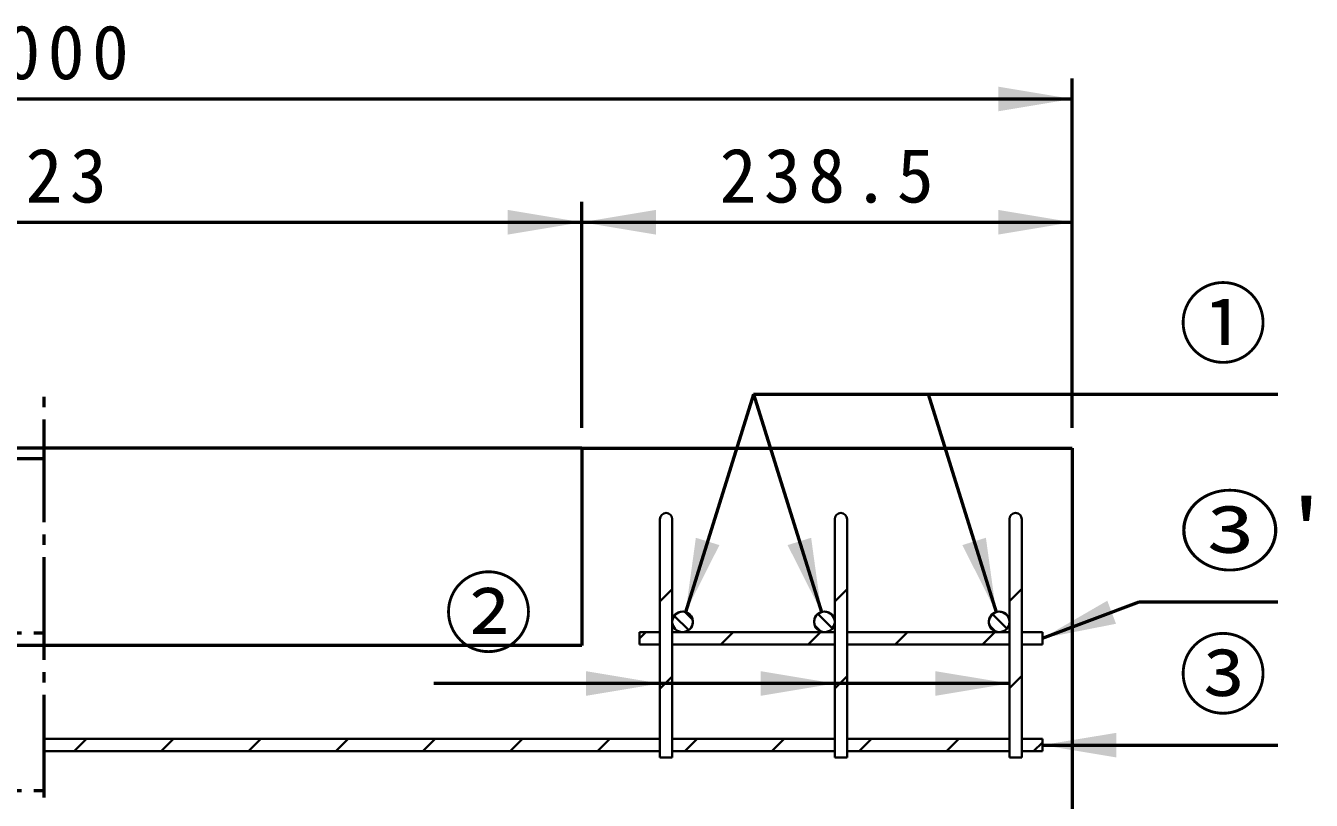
# Model space of a CAD drawing. Units: millimetres, scale not verified. Extents: x 100 to 4105, y 100 to 2870.
# Drawn here: x 2505 to 3130, y 1315 to 1692 of the extents above; entities that cross this region are included whole.
import ezdxf
from ezdxf.enums import TextEntityAlignment as Align

# ---------------------------------------------------------------- set-up
doc = ezdxf.new("R2010")
doc.units = ezdxf.units.MM
doc.header["$LTSCALE"] = 5
doc.linetypes.add('USER1', pattern=[13.4, 10, -1.2, 1, -1.2])
doc.linetypes.add('USER2', pattern=[2.2, 1, -1.2])
doc.layers.add('V-nasSTD', color=7, linetype='Continuous', lineweight=35)
doc.styles.add('ＭＳ ゴシック', font='')
doc.styles.get('ＭＳ ゴシック').set_extended_font_data('MS Gothic')

msp = doc.modelspace()

# ---------------------------------------------------------------- hatches: boundary and pattern name
at = {"layer": 'V-nasSTD'}
for points in [[(2978.106, 1650.244), (3014.106, 1656.244), (2978.106, 1662.244)], [(2739.606, 1590.244), (2775.606, 1596.244), (2739.606, 1602.244)], [(2811.606, 1602.244), (2775.606, 1596.244), (2811.606, 1590.244)], [(2978.106, 1590.244), (3014.106, 1596.244), (2978.106, 1602.244)], [(2836.796, 1440.89), (2842.525, 1439.106), (2826.092, 1406.518), (2831.068, 1442.674)], [(2875.686, 1439.106), (2881.415, 1440.89), (2887.143, 1442.674), (2892.119, 1406.518)], [(2960.686, 1439.106), (2966.415, 1440.89), (2972.143, 1442.674), (2977.119, 1406.518)], [(3033.299, 1406.423), (3035.412, 1400.807), (2999.606, 1393.744), (3031.186, 1412.038)], [(2777.606, 1365.744), (2813.606, 1371.744), (2777.606, 1377.744)], [(2862.606, 1365.744), (2898.606, 1371.744), (2862.606, 1377.744)], [(2947.606, 1365.744), (2983.606, 1371.744), (2947.606, 1377.744)], [(3035.606, 1347.744), (2999.606, 1341.744), (3035.606, 1335.744)]]:
    msp.add_hatch(color=256, dxfattribs=at).paths.add_polyline_path(points)

# ---------------------------------------------------------------- linework, layer by layer
at = {"layer": 'V-nasSTD', "lineweight": 50}
for p, q in [((3014.106, 1496.244), (3014.106, 1666.244)), ((2014.106, 1656.244), (3014.106, 1656.244)), ((2775.606, 1496.244), (2775.606, 1606.244)), ((2252.606, 1596.244), (2775.606, 1596.244)), ((2775.606, 1596.244), (3014.106, 1596.244)), ((2859.106, 1512.527), (2826.092, 1406.518)), ((2859.106, 1512.527), (2892.119, 1406.518)), ((2859.106, 1512.527), (3114.106, 1512.527)), ((2944.106, 1512.527), (2977.119, 1406.518)), ((2775.606, 1486.244), (2252.606, 1486.244)), ((2775.606, 1486.244), (3014.106, 1486.244)), ((2775.606, 1486.244), (2775.606, 1390.244)), ((3014.106, 1486.244), (3014.106, 1301.244)), ((2252.606, 1481.244), (2514.106, 1481.244)), ((2999.606, 1393.744), (3046.636, 1411.441)), ((3046.636, 1411.441), (3114.106, 1411.441)), ((2775.606, 1390.244), (2252.606, 1390.244)), ((2983.606, 1371.744), (2703.606, 1371.744)), ((2999.606, 1341.744), (3114.106, 1341.744))]:
    msp.add_line(p, q, dxfattribs=at)
at = {"layer": 'V-nasSTD', "linetype": 'USER1', "lineweight": 50}
msp.add_line((2514.106, 445.244), (2514.106, 1511.244), dxfattribs=at)
at = {"layer": 'V-nasSTD'}
for p, q in [((2813.606, 1451.744), (2813.606, 1335.744)), ((2813.606, 1451.744), (2813.606, 1404.744)), ((2819.606, 1451.744), (2819.606, 1335.744)), ((2819.606, 1409.744), (2819.606, 1451.744)), ((2819.606, 1409.744), (2819.606, 1451.744)), ((2898.606, 1451.744), (2898.606, 1335.744)), ((2898.606, 1451.744), (2898.606, 1438.822)), ((2904.606, 1451.744), (2904.606, 1335.744)), ((2904.606, 1404.744), (2904.606, 1451.744)), ((2904.606, 1404.744), (2904.606, 1451.744)), ((2983.606, 1451.744), (2983.606, 1335.744)), ((2983.606, 1451.744), (2983.606, 1438.822)), ((2989.606, 1451.744), (2989.606, 1335.744)), ((2989.606, 1404.744), (2989.606, 1451.744)), ((2989.606, 1404.744), (2989.606, 1451.744)), ((2898.606, 1438.822), (2898.606, 1409.744)), ((2898.606, 1438.822), (2898.606, 1409.744)), ((2983.606, 1438.822), (2983.606, 1409.744)), ((2983.606, 1438.822), (2983.606, 1409.744)), ((2813.606, 1411.575), (2819.606, 1417.575)), ((2898.606, 1411.722), (2904.606, 1417.722)), ((2983.606, 1411.869), (2989.606, 1417.869)), ((2820.587, 1404.719), (2827.58, 1397.725)), ((2825.77, 1406.607), (2829.468, 1402.909)), ((2890.419, 1405.597), (2897.459, 1398.558)), ((2898.606, 1404.744), (2898.606, 1335.744)), ((2975.339, 1405.53), (2982.391, 1398.478)), ((2983.606, 1404.744), (2983.606, 1335.744)), ((2813.606, 1396.744), (2803.606, 1396.744)), ((2803.606, 1396.744), (2803.606, 1390.744)), ((2813.606, 1396.744), (2803.606, 1396.744)), ((2803.606, 1396.744), (2803.606, 1393.744)), ((2803.606, 1393.575), (2806.775, 1396.744)), ((2813.606, 1396.744), (2803.606, 1396.744)), ((2803.606, 1396.744), (2803.606, 1393.744)), ((2813.606, 1398.744), (2813.606, 1344.744)), ((2813.606, 1398.744), (2813.606, 1344.744)), ((2819.606, 1344.744), (2819.606, 1398.744)), ((2819.606, 1344.744), (2819.606, 1398.744)), ((2898.606, 1396.744), (2819.606, 1396.744)), ((2819.606, 1396.744), (2898.606, 1396.744)), ((2891.532, 1396.744), (2826.66, 1396.744)), ((2843.201, 1390.744), (2849.201, 1396.744)), ((2885.628, 1390.744), (2891.628, 1396.744)), ((2888.905, 1400.04), (2891.902, 1397.044)), ((2898.606, 1335.744), (2898.606, 1398.744)), ((2898.606, 1398.744), (2898.606, 1344.744)), ((2898.606, 1398.744), (2898.606, 1344.744)), ((2898.606, 1396.744), (2898.606, 1390.744)), ((2904.606, 1344.744), (2904.606, 1398.744)), ((2904.606, 1398.744), (2904.606, 1344.744)), ((2983.606, 1396.744), (2904.606, 1396.744)), ((2904.606, 1390.744), (2904.606, 1396.744)), ((2904.606, 1396.744), (2983.606, 1396.744)), ((2904.606, 1390.744), (2904.606, 1396.744)), ((2976.548, 1396.744), (2904.606, 1396.744)), ((2928.054, 1390.744), (2934.054, 1396.744)), ((2970.481, 1390.744), (2976.481, 1396.744)), ((2974, 1399.798), (2976.66, 1397.139)), ((2983.606, 1335.744), (2983.606, 1398.744)), ((2983.606, 1398.744), (2983.606, 1344.744)), ((2983.606, 1344.744), (2983.606, 1398.744)), ((2983.606, 1396.744), (2983.606, 1390.744)), ((2989.606, 1344.744), (2989.606, 1398.744)), ((2989.606, 1344.744), (2989.606, 1398.744)), ((2989.606, 1396.744), (2999.606, 1396.744)), ((2999.606, 1396.744), (2989.606, 1396.744)), ((2999.606, 1396.744), (2989.606, 1396.744)), ((2999.606, 1396.744), (2999.606, 1390.744)), ((2999.606, 1390.744), (2999.606, 1396.744)), ((2999.606, 1390.744), (2999.606, 1396.744)), ((2803.606, 1393.744), (2803.606, 1390.744)), ((2803.606, 1393.744), (2803.606, 1390.744)), ((2803.606, 1390.744), (2813.606, 1390.744)), ((2803.606, 1390.744), (2813.606, 1390.744)), ((2803.606, 1390.744), (2813.606, 1390.744)), ((2898.606, 1390.744), (2819.606, 1390.744)), ((2898.606, 1390.744), (2819.606, 1390.744)), ((2819.606, 1390.744), (2898.606, 1390.744)), ((2983.606, 1390.744), (2904.606, 1390.744)), ((2983.606, 1390.744), (2904.606, 1390.744)), ((2983.606, 1390.744), (2904.606, 1390.744)), ((2989.606, 1390.744), (2999.606, 1390.744)), ((2989.606, 1390.744), (2999.606, 1390.744)), ((2989.606, 1390.744), (2999.606, 1390.744)), ((2813.606, 1369.149), (2819.606, 1375.149)), ((2898.606, 1369.296), (2904.606, 1375.296)), ((2983.606, 1369.443), (2989.606, 1375.443)), ((2514.106, 1344.744), (2813.606, 1344.744)), ((2813.606, 1344.744), (2514.106, 1344.744)), ((2528.643, 1338.744), (2534.643, 1344.744)), ((2571.069, 1338.744), (2577.069, 1344.744)), ((2613.496, 1338.744), (2619.496, 1344.744)), ((2655.922, 1338.744), (2661.922, 1344.744)), ((2698.348, 1338.744), (2704.348, 1344.744)), ((2740.775, 1338.744), (2746.775, 1344.744)), ((2783.201, 1338.744), (2789.201, 1344.744)), ((2813.606, 1344.744), (2813.606, 1338.744)), ((2813.606, 1338.744), (2813.606, 1344.744)), ((2898.606, 1344.744), (2819.606, 1344.744)), ((2849.955, 1344.744), (2819.606, 1344.744)), ((2849.955, 1344.744), (2819.606, 1344.744)), ((2825.628, 1338.744), (2831.628, 1344.744)), ((2898.606, 1344.744), (2849.955, 1344.744)), ((2868.054, 1338.744), (2874.054, 1344.744)), ((2983.606, 1344.744), (2904.606, 1344.744)), ((2952.891, 1344.744), (2904.606, 1344.744)), ((2904.606, 1344.744), (2952.891, 1344.744)), ((2910.481, 1338.744), (2916.481, 1344.744)), ((2952.891, 1344.744), (2983.606, 1344.744)), ((2952.907, 1338.744), (2958.907, 1344.744)), ((2989.606, 1344.744), (2999.606, 1344.744)), ((2999.606, 1344.744), (2989.606, 1344.744)), ((2999.606, 1344.744), (2989.606, 1344.744)), ((2999.606, 1344.744), (2999.606, 1338.744)), ((2999.606, 1338.744), (2999.606, 1344.744)), ((2999.606, 1338.744), (2999.606, 1344.744)), ((2514.106, 1338.744), (2813.606, 1338.744)), ((2514.106, 1338.744), (2813.606, 1338.744)), ((2813.606, 1338.744), (2813.606, 1335.744)), ((2813.606, 1338.744), (2813.606, 1335.744)), ((2898.606, 1338.744), (2819.606, 1338.744)), ((2819.606, 1335.744), (2819.606, 1338.744)), ((2819.606, 1338.744), (2852.267, 1338.744)), ((2819.606, 1335.744), (2819.606, 1338.744)), ((2819.606, 1338.744), (2852.267, 1338.744)), ((2852.267, 1338.744), (2898.606, 1338.744)), ((2898.606, 1338.744), (2898.606, 1335.744)), ((2898.606, 1338.744), (2898.606, 1335.744)), ((2983.606, 1338.744), (2904.606, 1338.744)), ((2904.606, 1335.744), (2904.606, 1338.744)), ((2904.606, 1338.744), (2950.542, 1338.744)), ((2904.606, 1335.744), (2904.606, 1338.744)), ((2904.606, 1338.744), (2950.542, 1338.744)), ((2950.542, 1338.744), (2983.606, 1338.744)), ((2983.606, 1338.744), (2983.606, 1335.744)), ((2983.606, 1338.744), (2983.606, 1335.744)), ((2989.606, 1338.744), (2999.606, 1338.744)), ((2989.606, 1335.744), (2989.606, 1338.744)), ((2989.606, 1338.744), (2999.606, 1338.744)), ((2989.606, 1335.744), (2989.606, 1338.744)), ((2989.606, 1338.744), (2999.606, 1338.744)), ((2995.333, 1338.744), (2999.606, 1343.017)), ((2813.606, 1335.744), (2819.606, 1335.744)), ((2813.606, 1335.744), (2819.606, 1335.744)), ((2813.606, 1335.744), (2819.606, 1335.744)), ((2898.606, 1335.744), (2904.606, 1335.744)), ((2898.606, 1335.744), (2904.606, 1335.744)), ((2898.606, 1335.744), (2904.606, 1335.744)), ((2983.606, 1335.744), (2989.606, 1335.744)), ((2983.606, 1335.744), (2989.606, 1335.744)), ((2983.606, 1335.744), (2989.606, 1335.744))]:
    msp.add_line(p, q, dxfattribs=at)
at = {"layer": 'V-nasSTD', "linetype": 'USER2', "lineweight": 50}
for p, q in [((2514.106, 1396.244), (2258.606, 1396.244)), ((2514.106, 1319.525), (2265.793, 1319.525))]:
    msp.add_line(p, q, dxfattribs=at)
at = {"layer": 'V-nasSTD'}
for centre in [(2824.606, 1401.744), (2893.606, 1401.744), (2978.606, 1401.744)]:
    msp.add_circle(centre, 5, dxfattribs=at)
for centre, radius, start, end in [((2816.606, 1451.744), 3, 0, 180), ((2816.606, 1451.744), 3, 0, 180), ((2816.606, 1451.744), 3, 0, 180), ((2901.606, 1451.744), 3, 0, 180), ((2901.606, 1451.744), 3, 0, 180), ((2901.606, 1451.744), 3, 0, 180), ((2986.606, 1451.744), 3, 0, 180), ((2986.606, 1451.744), 3, 0, 180), ((2986.606, 1451.744), 3, 0, 180), ((2824.606, 1401.744), 5, 294.26558, 180), ((2824.606, 1401.744), 5, 294.26558, 180), ((2824.606, 1401.744), 5, 180, 270), ((2824.606, 1401.744), 5, 180, 270), ((2893.606, 1401.744), 5, 0, 245.50323), ((2893.606, 1401.744), 5, 0, 245.50323), ((2893.606, 1401.744), 5, 270, 0), ((2893.606, 1401.744), 5, 270, 0), ((2978.606, 1401.744), 5, 0, 245.69802), ((2978.606, 1401.744), 5, 0, 245.69802), ((2978.606, 1401.744), 5, 270, 0), ((2978.606, 1401.744), 5, 270, 0), ((2824.606, 1401.744), 5, 270, 294.26558), ((2824.606, 1401.744), 5, 270, 294.26558), ((2893.606, 1401.744), 5, 245.50323, 270), ((2893.606, 1401.744), 5, 245.50323, 270), ((2978.606, 1401.744), 5, 245.69802, 270), ((2978.606, 1401.744), 5, 245.69802, 270)]:
    msp.add_arc(centre, radius, start, end, dxfattribs=at)

# ---------------------------------------------------------------- texts
at = {"layer": 'V-nasSTD', "style": 'ＭＳ ゴシック'}
for s, p in [('①', (3065.906, 1562.727)), ('②', (2708.606, 1421.944)), ('③', (3065.906, 1391.944))]:
    msp.add_text(s, height=31.67, dxfattribs=at).set_placement(p, align=Align.TOP_LEFT)
at = {"layer": 'V-nasSTD', "style": 'ＭＳ ゴシック', "width": 1.15}
msp.add_text("③'", height=31.67, dxfattribs=at).set_placement((3065.906, 1461.641), align=Align.TOP_LEFT)
at = {"layer": 'V-nasSTD', "char_height": 26.39, "attachment_point": 1, "style": 'ＭＳ ゴシック'}
for s, insert in [('\\T1.2;1000', (2472.706, 1692.244)), ('\\T1.2;523', (2483.506, 1632.244)), ('\\T1.2;238.5', (2842.656, 1632.244))]:
    msp.add_mtext(s, dxfattribs=dict(at, insert=insert))

doc.saveas('drawing.dxf')
